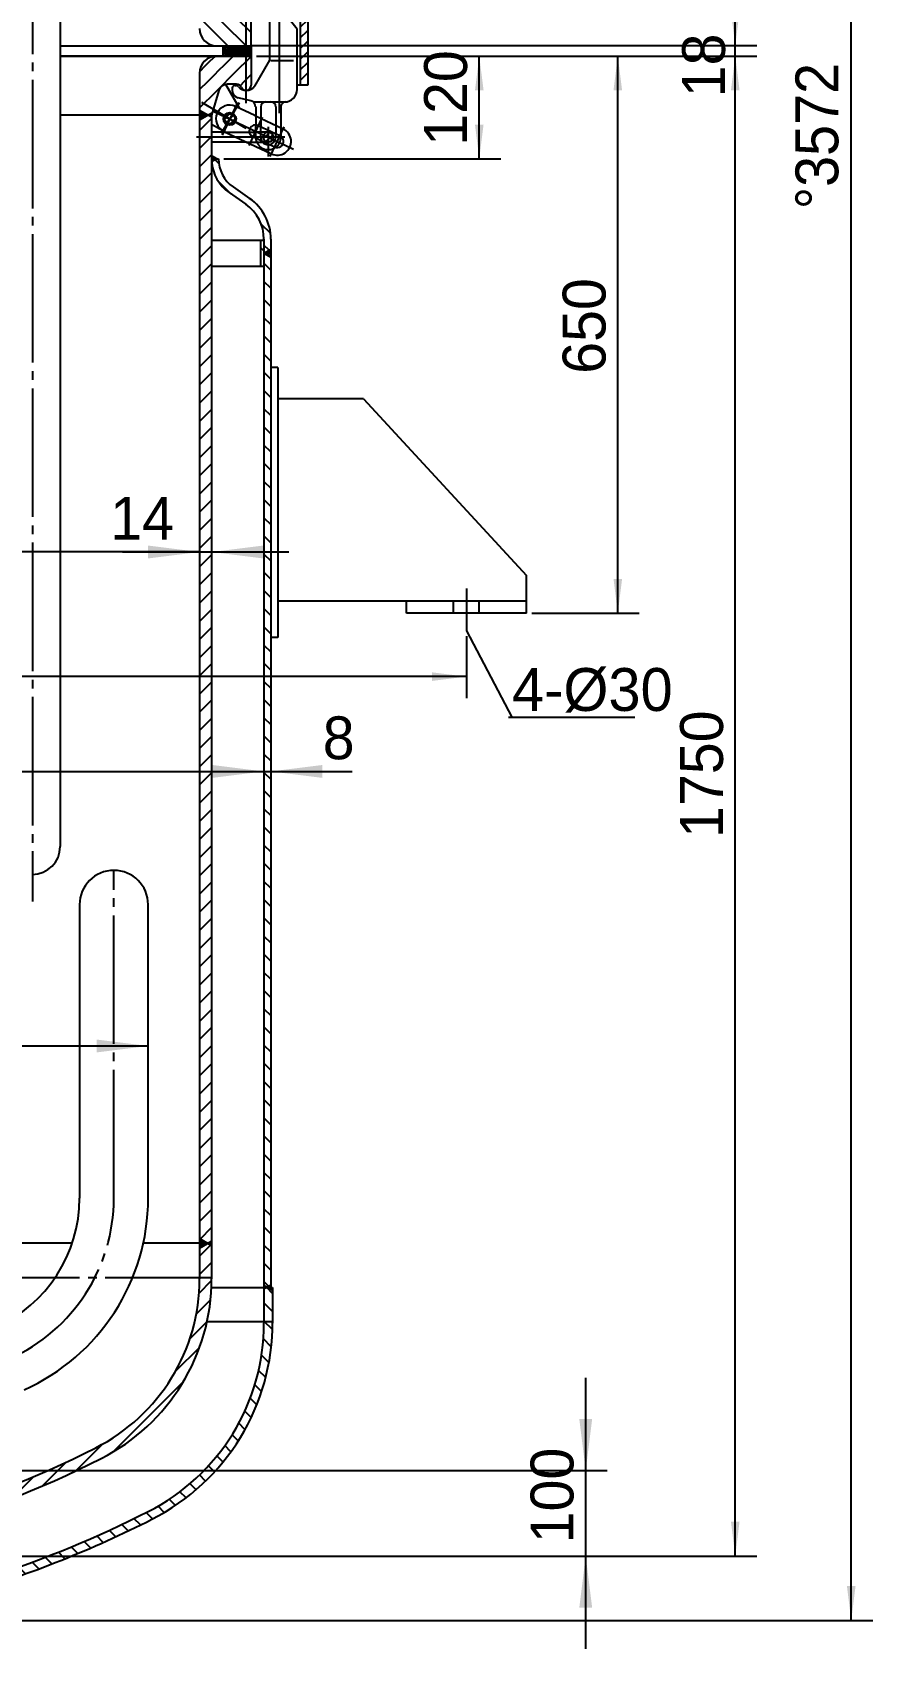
# Model space of a CAD drawing. Extents: x -6659 to 113, y -215 to 683.
# Drawn here: x -586.1 to -488.2, y 208.7 to 397.3 of the extents above; entities that cross this region are included whole.
import ezdxf

# ---------------------------------------------------------------- set-up
doc = ezdxf.new("R2010")
doc.units = 0
doc.linetypes.add('DASHDOT', pattern=[18, 15, -1, 1, -1])
doc.linetypes.add('DASHED', pattern=[4, 3, -1])
doc.layers.get('0').update_dxf_attribs({"color": 8, "linetype": 'CONTINUOUS'})
for name, color, linetype in [('1', 8, 'CONTINUOUS'), ('2', 94, 'DASHDOT'), ('3', 2, 'DASHED'), ('85', 7, 'CONTINUOUS')]:
    doc.layers.add(name, color=color, linetype=linetype)
doc.styles.add('STYLE1', font='cadt_en.shx', dxfattribs={"bigfont": 'cadt_hz.shx'})
doc.styles.add('STYLE16', font='cadt_en.shx', dxfattribs={"width": 1.115263, "bigfont": 'cadt_hz.shx'})
doc.styles.add('STYLE25', font='cadt_en.shx', dxfattribs={"width": 1.007862, "bigfont": 'cadt_hz.shx'})
doc.styles.add('STYLE26', font='cadt_en.shx', dxfattribs={"width": 0.972087, "bigfont": 'cadt_hz.shx'})
doc.styles.add('STYLE29', font='cadt_en.shx', dxfattribs={"width": 1.081351, "bigfont": 'cadt_hz.shx'})

# ---------------------------------------------------------------- blocks, each defined once
blk = doc.blocks.new('*U3')
at = {"layer": '1'}
for p, q in [((-565.24, 382.85), (-565.24, 382.86)), ((-565.24, 382.84), (-564.81, 382.41)), ((-565.24, 382.57), (-565.06, 382.75)), ((-565.24, 382.29), (-564.88, 382.65)), ((-565.24, 382.56), (-564.99, 382.31)), ((-565.24, 382.28), (-565.17, 382.21, 1)), ((-564.86, 382.38), (-564.7, 382.55))]:
    blk.add_line(p, q, dxfattribs=at)
blk = doc.blocks.new('*U5')
at = {"layer": '1'}
for p, q in [((-566.64, 387.96), (-566.5, 388.09)), ((-566.64, 387.68), (-566.33, 387.99)), ((-566.64, 387.92), (-566.09, 387.37)), ((-566.64, 387.39), (-566.15, 387.89)), ((-566.64, 387.11), (-565.97, 387.78)), ((-566.64, 387.64), (-566.27, 387.27)), ((-566.44, 387.16), (-566.64, 387.36)), ((-566.62, 387.06), (-566.64, 387.07, 1)), ((-566.56, 388.13), (-565.91, 387.47)), ((-566.11, 387.35), (-565.79, 387.68)), ((-565.89, 387.74), (-565.73, 387.58)), ((-565.61, 387.58), (-565.44, 387.74)), ((-565.24, 387.37), (-565.55, 387.68)), ((-565.43, 387.47), (-565.22, 387.68)), ((-565.37, 387.78), (-565.23, 387.64)), ((-565.25, 387.37), (-565.24, 387.38)), ((-565.19, 387.89), (-565.17, 387.86))]:
    blk.add_line(p, q, dxfattribs=at)
blk = doc.blocks.new('*U6')
at = {"layer": '1'}
for p, q in [((-563.92, 395.49), (-563.7, 395.71)), ((-563.92, 395.2), (-563.41, 395.71)), ((-563.92, 394.92), (-563.13, 395.71)), ((-563.92, 394.64), (-562.85, 395.71)), ((-563.92, 395.67), (-562.76, 394.51)), ((-563.92, 395.38), (-563.05, 394.51)), ((-563.33, 394.51), (-563.92, 395.1)), ((-563.61, 394.51), (-563.92, 394.82)), ((-563.92, 394.54), (-563.89, 394.51, 1)), ((-563.76, 394.51), (-562.56, 395.71)), ((-563.68, 395.71), (-562.48, 394.51)), ((-563.48, 394.51), (-562.28, 395.71)), ((-562.2, 394.51), (-563.4, 395.71)), ((-563.2, 394.51), (-562, 395.71)), ((-561.91, 394.51), (-563.11, 395.71)), ((-562.92, 394.51), (-561.72, 395.71)), ((-561.63, 394.51), (-562.83, 395.71)), ((-562.63, 394.51), (-561.43, 395.71)), ((-562.55, 395.71), (-561.35, 394.51)), ((-562.35, 394.51), (-561.15, 395.71)), ((-562.27, 395.71), (-561.07, 394.51)), ((-562.07, 394.51), (-560.87, 395.71)), ((-560.78, 394.51), (-561.98, 395.71)), ((-561.78, 394.51), (-560.64, 395.66)), ((-560.64, 394.65), (-561.7, 395.71)), ((-561.5, 394.51), (-560.64, 395.37)), ((-560.64, 394.93), (-561.42, 395.71)), ((-561.22, 394.51), (-560.64, 395.09)), ((-561.13, 395.71), (-560.64, 395.21)), ((-560.94, 394.51), (-560.64, 394.81)), ((-560.85, 395.71), (-560.64, 395.5)), ((-560.65, 394.51), (-560.64, 394.52))]:
    blk.add_line(p, q, dxfattribs=at)
blk = doc.blocks.new('*U7')
at = {"layer": '1'}
for p, q in [((-559.08, 371.48), (-558.92, 371.64)), ((-558.8, 371.32), (-559.05, 371.56, 1)), ((-558.9, 371.37), (-558.34, 371.93)), ((-558.87, 371.67), (-558.34, 371.14)), ((-558.72, 371.27), (-558.34, 371.65)), ((-558.69, 371.77), (-558.34, 371.42)), ((-558.51, 371.87), (-558.34, 371.7)), ((-558.54, 371.17), (-558.34, 371.37)), ((-558.36, 371.06), (-558.34, 371.09))]:
    blk.add_line(p, q, dxfattribs=at)
blk = doc.blocks.new('*U22')
for p, q in [((-565.89, 402.48), (-564.92, 401.52)), ((-566.64, 401.12), (-561.23, 395.71)), ((-566.64, 399), (-563.35, 395.71, 1)), ((-562.41, 399.01), (-560.64, 397.24))]:
    blk.add_line(p, q)
blk = doc.blocks.new('*U23')
for p, q in [((-566.63, 392.72), (-566.59, 392.76)), ((-566.64, 390.59), (-565.63, 391.59)), ((-566.64, 388.46), (-564.68, 390.42, 1))]:
    blk.add_line(p, q)
blk = doc.blocks.new('*U24')
for p, q in [((-564.96, 394.39), (-564.85, 394.5)), ((-563.76, 393.46), (-562.71, 394.51)), ((-562.56, 392.54), (-560.64, 394.46)), ((-561.36, 391.62), (-560.64, 392.34, 1))]:
    blk.add_line(p, q)
blk = doc.blocks.new('*U25')
for p, q in [((-566.59, 392.76), (-565.99, 393.35)), ((-565.63, 391.59), (-564.95, 392.27)), ((-564.68, 390.42), (-563.91, 391.19, 1))]:
    blk.add_line(p, q)
blk = doc.blocks.new('*U26')
for p, q in [((-565.99, 393.35), (-565.55, 393.79)), ((-564.95, 392.27), (-564.35, 392.88)), ((-563.91, 391.19), (-563.14, 391.97, 1))]:
    blk.add_line(p, q)
blk = doc.blocks.new('*U27')
for p, q in [((-565.55, 393.79), (-564.96, 394.39)), ((-564.35, 392.88), (-563.76, 393.46)), ((-563.14, 391.97), (-562.56, 392.54)), ((-561.93, 391.05), (-561.36, 391.62, 1))]:
    blk.add_line(p, q)
blk = doc.blocks.new('*U43')
at = {"layer": '1'}
for p, q in [((-559.14, 371.79), (-559.54, 372.19, 1)), ((-559.48, 370.01), (-559.54, 370.07))]:
    blk.add_line(p, q, dxfattribs=at)
blk = doc.blocks.new('*U55')
for p, q in [((-698.04, 254.61), (-697, 255.66, 1)), ((-566.64, 254.49), (-565.32, 255.81)), ((-698.04, 252.49), (-696.64, 253.89)), ((-566.64, 252.37), (-565.24, 253.77)), ((-697.99, 250.42), (-696.64, 251.77)), ((-566.7, 250.19), (-565.24, 251.65)), ((-697.8, 248.49), (-696.54, 249.75)), ((-567.03, 247.74), (-565.37, 249.4)), ((-697.47, 246.7), (-696.28, 247.89)), ((-697.02, 245.02), (-695.89, 246.16)), ((-567.77, 244.87), (-565.77, 246.87)), ((-696.48, 243.45), (-695.39, 244.54)), ((-569.45, 241.08), (-566.63, 243.89)), ((-695.85, 241.96), (-694.79, 243.01)), ((-695.14, 240.55), (-694.1, 241.58)), ((-694.35, 239.22), (-693.33, 240.23)), ((-576.76, 231.64), (-568.52, 239.88)), ((-693.48, 237.96), (-692.48, 238.96)), ((-692.55, 236.77), (-691.56, 237.76)), ((-691.55, 235.65), (-690.56, 236.64)), ((-690.48, 234.6), (-689.49, 235.59)), ((-689.34, 233.61), (-688.35, 234.61)), ((-688.14, 232.7), (-687.13, 233.7)), ((-686.86, 231.85), (-685.84, 232.87)), ((-685.51, 231.08), (-684.47, 232.12)), ((-581.07, 229.45), (-577.95, 232.57)), ((-684.1, 230.37), (-683.06, 231.41)), ((-682.67, 229.67), (-681.62, 230.72)), ((-681.23, 229), (-680.17, 230.05)), ((-584.94, 227.71), (-582.16, 230.49)), ((-679.77, 228.34), (-678.71, 229.4)), ((-678.29, 227.69), (-677.23, 228.76)), ((-588.53, 226.24), (-585.98, 228.79)), ((-676.8, 227.06), (-675.73, 228.14)), ((-675.29, 226.45), (-674.21, 227.53)), ((-673.76, 225.86), (-672.68, 226.94)), ((-672.22, 225.28), (-671.12, 226.37)), ((-591.92, 224.97), (-589.54, 227.35)), ((-670.65, 224.72), (-669.55, 225.82)), ((-669.07, 224.18), (-667.96, 225.29)), ((-667.47, 223.66), (-666.36, 224.78)), ((-598.2, 222.93), (-596.09, 225.04)), ((-595.13, 223.88), (-592.9, 226.11)), ((-665.85, 223.16), (-664.73, 224.29)), ((-664.21, 222.68), (-663.08, 223.81)), ((-662.55, 222.22), (-661.41, 223.36)), ((-660.87, 221.78), (-659.72, 222.93)), ((-659.17, 221.36), (-658.01, 222.52)), ((-606.74, 220.76), (-604.89, 222.61)), ((-603.99, 221.38), (-602.06, 223.31)), ((-601.15, 222.1), (-599.14, 224.12)), ((-657.45, 220.96), (-656.27, 222.13)), ((-655.7, 220.58), (-654.52, 221.77)), ((-653.94, 220.23), (-652.74, 221.43)), ((-652.14, 219.9), (-650.93, 221.11)), ((-650.33, 219.59), (-649.1, 220.82)), ((-616.96, 219.02), (-615.33, 220.65)), ((-614.5, 219.36), (-612.83, 221.03)), ((-611.99, 219.75), (-610.26, 221.48)), ((-609.4, 220.22), (-607.61, 222)), ((-648.49, 219.32), (-647.24, 220.56)), ((-646.62, 219.06), (-645.36, 220.32)), ((-644.72, 218.84), (-643.45, 220.11)), ((-642.8, 218.64), (-641.51, 219.93)), ((-640.85, 218.47), (-639.54, 219.78)), ((-638.87, 218.33), (-637.74, 219.45)), ((-627.58, 216.89), (-624.78, 219.68)), ((-623.99, 218.36), (-622.48, 219.87)), ((-621.69, 218.53), (-620.15, 220.08)), ((-619.35, 218.75), (-617.77, 220.34)), ((-637.46, 217.61), (-636.51, 218.56)), ((-636.76, 216.2), (-635.77, 217.18))]:
    blk.add_line(p, q)
blk = doc.blocks.new('*U57')
for p, q in [((-558.14, 250.16), (-558.82, 250.84, 1)), ((-558.14, 248.04), (-559.14, 249.04)), ((-558.15, 245.93), (-559.14, 246.92)), ((-558.29, 243.94), (-559.21, 244.86)), ((-558.56, 242.09), (-559.42, 242.96)), ((-559.41, 238.71), (-560.21, 239.5)), ((-558.94, 240.35), (-559.76, 241.18)), ((-559.98, 237.15), (-560.75, 237.92)), ((-560.63, 235.68), (-561.38, 236.43)), ((-561.35, 234.28), (-562.08, 235.01)), ((-562.99, 231.68), (-563.71, 232.4)), ((-562.14, 232.94), (-562.86, 233.67)), ((-564.9, 229.34), (-565.61, 230.05)), ((-563.91, 230.48), (-564.62, 231.19)), ((-565.94, 228.27), (-566.65, 228.98)), ((-568.22, 226.31), (-568.94, 227.02)), ((-567.05, 227.26), (-567.76, 227.96)), ((-572.13, 223.85), (-572.87, 224.59)), ((-570.76, 224.6), (-571.49, 225.33)), ((-569.46, 225.42), (-570.18, 226.14)), ((-576.42, 221.77), (-577.17, 222.52)), ((-574.97, 222.45), (-575.72, 223.2)), ((-573.54, 223.14), (-574.29, 223.89)), ((-579.35, 220.46), (-580.11, 221.22)), ((-577.87, 221.1), (-578.63, 221.86)), ((-585.39, 218.01), (-586.16, 218.79)), ((-583.85, 218.6), (-584.63, 219.37)), ((-582.34, 219.2), (-583.1, 219.97)), ((-580.83, 219.82), (-581.6, 220.59)), ((-590.09, 216.35), (-590.88, 217.14)), ((-588.5, 216.89), (-589.29, 217.67)), ((-586.94, 217.44), (-587.72, 218.22)), ((-593.3, 215.32), (-594.11, 216.12)), ((-591.69, 215.83), (-592.48, 216.62))]:
    blk.add_line(p, q)
blk = doc.blocks.new('*U66')
at = {"layer": '1'}
for p, q in [((-566.64, 254.49), (-565.32, 255.81)), ((-566.64, 252.37), (-565.24, 253.77)), ((-566.7, 250.19), (-565.24, 251.65)), ((-567.03, 247.74), (-565.37, 249.4)), ((-567.77, 244.87), (-565.77, 246.87)), ((-569.45, 241.08), (-566.63, 243.89)), ((-576.76, 231.64), (-568.52, 239.88)), ((-692.55, 236.77), (-691.56, 237.76, 1)), ((-691.55, 235.65), (-690.56, 236.64)), ((-690.48, 234.6), (-689.49, 235.59)), ((-689.34, 233.61), (-688.35, 234.61)), ((-688.14, 232.7), (-687.13, 233.7)), ((-686.86, 231.85), (-685.84, 232.87)), ((-685.51, 231.08), (-684.47, 232.12)), ((-581.07, 229.45), (-577.95, 232.57)), ((-684.1, 230.37), (-683.06, 231.41)), ((-682.67, 229.67), (-681.62, 230.72)), ((-681.23, 229), (-680.17, 230.05)), ((-584.94, 227.71), (-582.16, 230.49)), ((-679.77, 228.34), (-678.71, 229.4)), ((-678.29, 227.69), (-677.23, 228.76)), ((-588.53, 226.24), (-585.98, 228.79)), ((-676.8, 227.06), (-675.73, 228.14)), ((-675.29, 226.45), (-674.21, 227.53)), ((-673.76, 225.86), (-672.68, 226.94)), ((-672.22, 225.28), (-671.12, 226.37)), ((-591.92, 224.97), (-589.54, 227.35)), ((-670.65, 224.72), (-669.55, 225.82)), ((-669.07, 224.18), (-667.96, 225.29)), ((-667.47, 223.66), (-666.36, 224.78)), ((-598.2, 222.93), (-596.09, 225.04)), ((-595.13, 223.88), (-592.9, 226.11)), ((-665.85, 223.16), (-664.73, 224.29)), ((-664.21, 222.68), (-663.08, 223.81)), ((-662.55, 222.22), (-661.41, 223.36)), ((-660.87, 221.78), (-659.72, 222.93)), ((-659.17, 221.36), (-658.01, 222.52)), ((-606.74, 220.76), (-604.89, 222.61)), ((-603.99, 221.38), (-602.06, 223.31)), ((-601.15, 222.1), (-599.14, 224.12)), ((-657.45, 220.96), (-656.27, 222.13)), ((-655.7, 220.58), (-654.52, 221.77)), ((-653.94, 220.23), (-652.74, 221.43)), ((-652.14, 219.9), (-650.93, 221.11)), ((-650.33, 219.59), (-649.1, 220.82)), ((-616.96, 219.02), (-615.33, 220.65)), ((-614.5, 219.36), (-612.83, 221.03)), ((-611.99, 219.75), (-610.26, 221.48)), ((-609.4, 220.22), (-607.61, 222)), ((-648.49, 219.32), (-647.24, 220.56)), ((-646.62, 219.06), (-645.36, 220.32)), ((-644.72, 218.84), (-643.45, 220.11)), ((-642.8, 218.64), (-641.51, 219.93)), ((-640.85, 218.47), (-639.54, 219.78)), ((-638.87, 218.33), (-637.74, 219.45)), ((-627.58, 216.89), (-624.78, 219.68)), ((-623.99, 218.36), (-622.48, 219.87)), ((-621.69, 218.53), (-620.15, 220.08)), ((-619.35, 218.75), (-617.77, 220.34)), ((-637.46, 217.61), (-636.51, 218.56)), ((-636.84, 216.11), (-635.77, 217.18)), ((-636.84, 213.99), (-635.64, 215.19)), ((-627.64, 214.71), (-626.44, 215.91)), ((-638.82, 212.01), (-637.42, 213.41)), ((-627.37, 212.86), (-626.44, 213.79)), ((-626.08, 212.03), (-624.69, 213.41)), ((-636.25, 212.46), (-636.09, 212.62))]:
    blk.add_line(p, q, dxfattribs=at)
blk = doc.blocks.new('*U75')
at = {"layer": '1'}
for p, q in [((-566.64, 256.43), (-566.55, 256.52)), ((-566.64, 256.49), (-565.98, 255.83)), ((-566.64, 256.22), (-566.42, 256.44)), ((-566.64, 256.01), (-566.28, 256.36)), ((-566.64, 255.79), (-566.15, 256.29)), ((-566.64, 256.28), (-566.12, 255.75)), ((-566.64, 255.58), (-566.01, 256.21)), ((-566.64, 256.06), (-566.25, 255.68)), ((-566.64, 255.85), (-566.38, 255.6)), ((-566.64, 255.64), (-566.52, 255.52, 1)), ((-566.45, 255.56), (-565.88, 256.13)), ((-566.33, 256.39), (-565.85, 255.91)), ((-565.94, 255.85), (-565.74, 256.05)), ((-565.83, 256.1), (-565.71, 255.99)), ((-565.61, 255.98), (-565.44, 256.14)), ((-565.58, 256.06), (-565.33, 255.81)), ((-565.47, 255.9), (-565.24, 256.13)), ((-565.44, 256.14), (-565.24, 255.94)), ((-565.34, 255.82), (-565.24, 255.92)), ((-565.31, 256.22), (-565.24, 256.15))]:
    blk.add_line(p, q, dxfattribs=at)
blk = doc.blocks.new('*U76')
at = {"layer": '1'}
for p, q in [((-559.14, 250.99), (-559.09, 251.04)), ((-559.14, 250.78), (-558.95, 250.96)), ((-559.14, 250.9), (-558.98, 250.74)), ((-559.04, 251.01), (-558.85, 250.82)), ((-558.94, 250.77), (-558.82, 250.89)), ((-558.71, 250.9), (-558.54, 250.73)), ((-558.68, 250.81), (-558.43, 251.06)), ((-558.14, 250.53), (-558.58, 250.97)), ((-558.55, 250.73), (-558.34, 250.94)), ((-558.44, 251.05), (-558.34, 250.95)), ((-558.42, 250.65), (-558.21, 250.86)), ((-558.25, 250.86), (-558.14, 250.75)), ((-559.14, 250.69), (-559.12, 250.66, 1)), ((-558.28, 250.57), (-558.14, 250.72)), ((-558.15, 250.5), (-558.14, 250.5))]:
    blk.add_line(p, q, dxfattribs=at)
blk = doc.blocks.new('*U86')
at = {"layer": '1'}
blk.add_line((-582.89, 310.74), (-582.89, 309.29, 1), dxfattribs=at)
blk = doc.blocks.new('*D90')
blk.add_line((-566.64, 336.65), (-691.11, 336.65))
for points in [[(-696.64, 336.65), (-690.64, 337.4), (-690.64, 335.9)], [(-566.64, 336.65), (-572.64, 335.9), (-572.64, 337.4)]]:
    blk.add_solid(points)
at = {"insert": (-624.23, 338.08), "char_height": 5, "attachment_point": 7, "style": 'STYLE16'}
blk.add_mtext('%%c1300', dxfattribs=at)
blk = doc.blocks.new('*U129')
for p, q in [((-558.27, 403.72), (-558.27, 405.38)), ((-556.36, 403.72), (-556.36, 405.38)), ((-558.27, 401.68), (-558.27, 399.46)), ((-556.36, 401.68), (-556.36, 399.46)), ((-559.89, 400.35), (-558.74, 401.5)), ((-555.89, 400.62), (-555.02, 401.49, 6.28)), ((-555.12, 400.14), (-554.33, 400.93, 1)), ((-554.91, 399.11), (-554.03, 399.99)), ((-554.91, 397.87), (-554.03, 398.75)), ((-554.91, 396.62), (-554.03, 397.5)), ((-554.91, 395.38), (-554.03, 396.26)), ((-554.91, 394.14), (-554.03, 395.01)), ((-554.91, 392.89), (-554.03, 393.77)), ((-554.91, 391.65), (-554.03, 392.53)), ((-554.2, 391.11), (-554.03, 391.28)), ((-563.72, 387.19), (-563.54, 387.37, 6.28)), ((-563.54, 387.37), (-563.51, 387.4)), ((-563.54, 386.75), (-563.16, 387.12)), ((-563.51, 387.4), (-563.15, 387.76)), ((-563.15, 387.13), (-563.12, 387.17)), ((-563.12, 387.17), (-562.71, 387.58)), ((-563.12, 387.17), (-563.12, 387.17)), ((-563.07, 386.59), (-562.73, 386.94)), ((-562.73, 386.94), (-562.7, 386.97)), ((-562.7, 386.97), (-562.55, 387.11)), ((-559.19, 384.87), (-559.02, 385.05)), ((-559.02, 385.05), (-558.89, 385.17)), ((-558.91, 384.53), (-558.64, 384.81)), ((-558.89, 385.17), (-558.64, 385.43)), ((-558.64, 385.43), (-558.46, 385.61)), ((-558.64, 384.81), (-558.47, 384.97)), ((-558.47, 384.97), (-558.39, 385.05)), ((-558.39, 385.05), (-558.12, 385.32))]:
    blk.add_line(p, q)
at = {"layer": '2'}
for p, q in [((-557.32, 387.84), (-557.32, 406.29)), ((-562.52, 400.21), (-561.5, 401.23)), ((-566.44, 389.11), (-561.26, 386.08)), ((-562.04, 389.03), (-564.14, 385.46)), ((-562.23, 389.09), (-564.03, 385.29)), ((-565.05, 388.08), (-555.68, 383.65)), ((-559.34, 387.39), (-560.9, 384.09)), ((-556.71, 385.05), (-567.02, 385.05)), ((-558.64, 386.26), (-558.64, 382.78)), ((-558.42, 382.8), (-556.78, 386.26))]:
    blk.add_line(p, q, dxfattribs=at)
at = {"layer": '3'}
for p, q in [((-560.1, 387.53), (-560.1, 386.48, 6.28)), ((-559.52, 387.25), (-559.52, 386.28)), ((-563.63, 385.63), (-560.84, 385.63)), ((-559.52, 385.63), (-560.1, 385.63)), ((-557.76, 386.42), (-557.76, 385.45)), ((-557.17, 386.14), (-557.17, 385.16)), ((-561.16, 384.46), (-559.1, 384.46))]:
    blk.add_line(p, q, dxfattribs=at)
for radius, start, end in [(1.47, 184.6006, 305.2449), (0.88, 210.8689, 278.5498)]:
    blk.add_arc((-558.64, 385.05), radius, start, end, dxfattribs=at)
at = {"layer": '85'}
for p, q in [((-559.45, 403.72), (-559.55, 403.5, 6.28)), ((-559.45, 403.72), (-555.18, 403.72)), ((-558.27, 405.38), (-558.49, 405.16)), ((-558.49, 403.72), (-558.49, 405.16)), ((-558.49, 405.16), (-556.14, 405.16)), ((-558.27, 405.38), (-556.36, 405.38, 6.28)), ((-556.36, 405.38), (-556.14, 405.16)), ((-556.14, 403.72), (-556.14, 405.16)), ((-555.18, 403.72), (-555.08, 403.5)), ((-555.26, 401.68), (-560.66, 401.68, 6.28)), ((-559.55, 402.16), (-559.55, 403.5)), ((-559.55, 402.16), (-555.08, 402.16)), ((-559.34, 402.16), (-559.34, 401.68)), ((-558.74, 401.68), (-558.74, 400.36)), ((-558.49, 401.68), (-558.49, 394.01)), ((-558.43, 402.16), (-558.43, 403.43)), ((-556.2, 402.16), (-556.2, 403.43)), ((-556.14, 401.68), (-556.14, 398.98, 6.28)), ((-555.89, 401.68), (-555.89, 400.36)), ((-555.3, 401.68), (-555.3, 402.16)), ((-555.26, 401.68), (-554.03, 400.68)), ((-555.08, 402.16), (-555.08, 403.5)), ((-558.49, 400.36), (-559.76, 400.36)), ((-555.64, 400.36), (-556.14, 400.36)), ((-554.03, 400.68), (-554.03, 391.11)), ((-562.84, 399.22), (-562.84, 399.58, 6.28)), ((-556.14, 399.46), (-558.49, 399.46)), ((-556.35, 398.78), (-558.17, 398.78)), ((-555.28, 397.64), (-556.03, 398.63)), ((-554.91, 399.63), (-554.91, 391.11)), ((-555.28, 390.62), (-555.28, 397.64)), ((-558.49, 394.01), (-560.25, 390.98)), ((-558.34, 394), (-555.69, 394)), ((-561.98, 388.42), (-563.57, 391.2, 6.28)), ((-562.83, 390.79), (-562.83, 390.48)), ((-562.54, 391.08), (-562.39, 391.08)), ((-560.25, 390.98), (-560.25, 390.98)), ((-554.03, 391.11), (-555.28, 391.11, 6.28)), ((-560.19, 387.57), (-562.44, 388.63)), ((-560.68, 389.3), (-562.14, 389.62, 6.28)), ((-560.38, 389.15), (-556.75, 389.15)), ((-560.1, 388.58), (-560.1, 387.53, 6.28)), ((-559.52, 388.57), (-559.52, 387.25)), ((-557.76, 388.57), (-557.76, 386.42)), ((-557.17, 388.57), (-557.17, 386.14)), ((-560.19, 387.57), (-556.9, 386.01, 6.28)), ((-563.95, 385.78), (-565.24, 386.54)), ((-563.63, 385.63), (-565.24, 385.63)), ((-563.82, 385.72), (-558.28, 383.1, 6.28)), ((-560.84, 385.63), (-560.1, 385.63)), ((-557.9, 383.89), (-560.43, 385.09, 6.28)), ((-560.1, 385.05), (-560.1, 386.48, 6.28)), ((-559.8, 386.41), (-557.27, 385.22)), ((-559.52, 385.05), (-559.52, 386.28)), ((-558.64, 385.63), (-559.52, 385.63)), ((-557.76, 385.05), (-557.76, 385.42, 6.28)), ((-557.17, 385.05), (-557.17, 385.16)), ((-561.16, 384.46), (-565.24, 384.46)), ((-558.64, 384.46), (-559.1, 384.46))]:
    blk.add_line(p, q, dxfattribs=at)
for centre, radius in [((-563.13, 387.17), 0.733), ((-563.13, 387.17), 0.733), ((-563.13, 387.17), 0.587), ((-558.64, 385.05), 0.587)]:
    blk.add_circle(centre, radius, dxfattribs=at)
for centre, radius, start, end in [((-558.99, 403.04), 0.679, 34.6147, 145.3853), ((-557.32, 401.45), 2.28, 60.5915, 119.4085), ((-555.64, 403.04), 0.679, 34.6147, 145.3853), ((-559.12, 397.83), 4.15, 111.8472, 152.5271), ((-559.41, 397.1), 3.28, 96.1907, 128.3361), ((-555.64, 399.63), 0.733, 0, 90), ((-562.55, 399.59), 0.293, 149.0834, 182.4091), ((-562.55, 399.22), 0.293, 180, 225.0937), ((-555.56, 398.98), 0.587, 180, 216.7373), ((-562.54, 390.79), 0.293, 90, 180), ((-561.95, 390.48), 0.88, 180, 257.5323), ((-562.45, 390.64), 0.44, 39.2375, 90), ((-561.2, 391.66), 1.17, 219.3396, 324.3715), ((-556.75, 390.62), 1.47, 270, 360), ((-563.13, 387.17), 1.61, 64.7094, 244.7094), ((-560.84, 388.58), 0.733, 0, 77.5323), ((-558.93, 388.57), 0.587, 90, 180), ((-558.34, 388.57), 0.587, 0, 90), ((-556.58, 388.57), 0.587, 90, 180), ((-560.12, 385.75), 0.733, 64.7094, 244.7094), ((-558.64, 385.05), 1.47, 180, 184.6006), ((-558.64, 385.05), 0.88, 180, 210.8689), ((-558.64, 385.05), 0.88, 278.5498, 360), ((-557.59, 384.55), 1.61, 244.7094, 424.7094), ((-557.59, 384.55), 0.733, 244.7094, 424.7094), ((-558.64, 385.05), 1.47, 305.2449, 360)]:
    blk.add_arc(centre, radius, start, end, dxfattribs=at)
blk = doc.blocks.new('*U132')
for p, q in [((-566.64, 385.83), (-565.24, 387.23, 1)), ((-566.64, 383.71), (-565.24, 385.11)), ((-566.64, 381.59), (-565.24, 382.99)), ((-566.64, 379.47), (-565.24, 380.87)), ((-566.64, 377.35), (-565.24, 378.75)), ((-566.64, 375.23), (-565.24, 376.63)), ((-566.64, 373.11), (-565.24, 374.51)), ((-566.64, 370.98), (-565.24, 372.38)), ((-566.64, 368.86), (-565.24, 370.26)), ((-566.64, 366.74), (-565.24, 368.14)), ((-566.64, 364.62), (-565.24, 366.02)), ((-566.64, 362.5), (-565.24, 363.9)), ((-566.64, 360.38), (-565.24, 361.78)), ((-566.64, 358.26), (-565.24, 359.66)), ((-566.64, 356.14), (-565.24, 357.54)), ((-566.64, 354.01), (-565.24, 355.41)), ((-566.64, 351.89), (-565.24, 353.29)), ((-566.64, 349.77), (-565.24, 351.17)), ((-566.64, 347.65), (-565.24, 349.05)), ((-566.64, 345.53), (-565.24, 346.93)), ((-566.64, 343.41), (-565.24, 344.81)), ((-566.64, 341.29), (-565.24, 342.69)), ((-566.64, 339.16), (-565.24, 340.56)), ((-566.64, 337.04), (-565.24, 338.44)), ((-566.64, 334.92), (-565.24, 336.32)), ((-566.64, 332.8), (-565.24, 334.2)), ((-566.64, 330.68), (-565.24, 332.08)), ((-566.64, 328.56), (-565.24, 329.96)), ((-566.64, 326.44), (-565.24, 327.84)), ((-566.64, 324.32), (-565.24, 325.72)), ((-566.64, 322.19), (-565.24, 323.59)), ((-566.64, 320.07), (-565.24, 321.47)), ((-566.64, 317.95), (-565.24, 319.35)), ((-566.64, 315.83), (-565.24, 317.23)), ((-566.64, 313.71), (-565.24, 315.11)), ((-566.64, 311.59), (-565.24, 312.99)), ((-566.64, 309.47), (-565.24, 310.87)), ((-566.64, 307.34), (-565.24, 308.74)), ((-566.64, 305.22), (-565.24, 306.62)), ((-566.64, 303.1), (-565.24, 304.5)), ((-566.64, 300.98), (-565.24, 302.38)), ((-566.64, 298.86), (-565.24, 300.26)), ((-566.64, 296.74), (-565.24, 298.14)), ((-566.64, 294.62), (-565.24, 296.02)), ((-566.64, 292.5), (-565.24, 293.9)), ((-566.64, 290.37), (-565.24, 291.77)), ((-566.64, 288.25), (-565.24, 289.65)), ((-566.64, 286.13), (-565.24, 287.53)), ((-566.64, 284.01), (-565.24, 285.41)), ((-566.64, 281.89), (-565.24, 283.29)), ((-566.64, 279.77), (-565.24, 281.17)), ((-566.64, 277.65), (-565.24, 279.05)), ((-566.64, 275.53), (-565.24, 276.93)), ((-566.64, 273.4), (-565.24, 274.8)), ((-566.64, 271.28), (-565.24, 272.68)), ((-566.64, 269.16), (-565.24, 270.56)), ((-566.64, 267.04), (-565.24, 268.44)), ((-566.64, 264.92), (-565.24, 266.32)), ((-566.64, 262.8), (-565.24, 264.2)), ((-566.64, 260.68), (-565.24, 262.08)), ((-566.64, 258.55), (-565.24, 259.95)), ((-566.55, 256.52), (-565.24, 257.83))]:
    blk.add_line(p, q)
blk = doc.blocks.new('*U133')
for p, q in [((-564.4, 381.97), (-564.83, 382.4, 1)), ((-564.49, 379.93), (-563, 378.44)), ((-559.46, 374.91), (-558.38, 373.83)), ((-558.54, 371.86), (-559.14, 372.46))]:
    blk.add_line(p, q)
blk = doc.blocks.new('*U134')
for p, q in [((-559.14, 370.34), (-558.34, 369.54, 1)), ((-558.34, 367.42), (-559.14, 368.22)), ((-559.14, 366.1), (-558.34, 365.3)), ((-558.34, 363.18), (-559.14, 363.98)), ((-559.14, 361.86), (-558.34, 361.06)), ((-559.14, 359.73), (-558.34, 358.93)), ((-558.34, 356.81), (-559.14, 357.61)), ((-559.14, 355.49), (-558.34, 354.69)), ((-558.34, 352.57), (-559.14, 353.37)), ((-559.14, 351.25), (-558.34, 350.45)), ((-558.34, 348.33), (-559.14, 349.13)), ((-559.14, 347.01), (-558.34, 346.21)), ((-559.14, 344.89), (-558.34, 344.09)), ((-559.14, 342.76), (-558.34, 341.96)), ((-559.14, 340.64), (-558.34, 339.84)), ((-558.34, 337.72), (-559.14, 338.52)), ((-559.14, 336.4), (-558.34, 335.6)), ((-559.14, 334.28), (-558.34, 333.48)), ((-559.14, 332.16), (-558.34, 331.36)), ((-558.34, 329.24), (-559.14, 330.04)), ((-558.34, 327.12), (-559.14, 327.92)), ((-559.14, 325.79), (-558.34, 324.99)), ((-558.34, 322.87), (-559.14, 323.67)), ((-559.14, 321.55), (-558.34, 320.75)), ((-559.14, 319.43), (-558.34, 318.63)), ((-559.14, 317.31), (-558.34, 316.51)), ((-558.34, 314.39), (-559.14, 315.19)), ((-559.14, 313.07), (-558.34, 312.27)), ((-559.14, 310.94), (-558.34, 310.14)), ((-558.34, 308.02), (-559.14, 308.82)), ((-559.14, 306.7), (-558.34, 305.9)), ((-558.34, 303.78), (-559.14, 304.58)), ((-559.14, 302.46), (-558.34, 301.66)), ((-559.14, 300.34), (-558.34, 299.54)), ((-558.34, 297.42), (-559.14, 298.22)), ((-558.34, 295.3), (-559.14, 296.1)), ((-559.14, 293.97), (-558.34, 293.17)), ((-559.14, 291.85), (-558.34, 291.05)), ((-559.14, 289.73), (-558.34, 288.93)), ((-558.34, 286.81), (-559.14, 287.61)), ((-558.34, 284.69), (-559.14, 285.49)), ((-559.14, 283.37), (-558.34, 282.57)), ((-559.14, 281.25), (-558.34, 280.45)), ((-559.14, 279.12), (-558.34, 278.32)), ((-559.14, 277), (-558.34, 276.2)), ((-558.34, 274.08), (-559.14, 274.88)), ((-559.14, 272.76), (-558.34, 271.96)), ((-559.14, 270.64), (-558.34, 269.84)), ((-559.14, 268.52), (-558.34, 267.72)), ((-558.34, 265.6), (-559.14, 266.4)), ((-559.14, 264.28), (-558.34, 263.48)), ((-559.14, 262.15), (-558.34, 261.35)), ((-558.34, 259.23), (-559.14, 260.03)), ((-558.34, 257.11), (-559.14, 257.91)), ((-558.34, 254.99), (-559.14, 255.79)), ((-559.14, 253.67), (-558.34, 252.87)), ((-559.14, 251.55), (-558.57, 250.98))]:
    blk.add_line(p, q)
blk = doc.blocks.new('*U152')
for p, q in [((-535.54, 327.46), (-530.24, 317.39)), ((-530.64, 317.39), (-515.91, 317.39, 1))]:
    blk.add_line(p, q)
at = {"layer": '1'}
for p, q in [((-547.54, 354.51), (-557.54, 354.51)), ((-547.54, 354.51), (-528.54, 333.91)), ((-528.54, 329.51), (-528.54, 333.91)), ((-528.54, 330.91), (-557.54, 330.91)), ((-542.54, 329.51), (-542.54, 330.91)), ((-537.04, 329.51), (-537.04, 330.91)), ((-534.04, 329.51), (-534.04, 330.91)), ((-528.54, 329.51), (-542.54, 329.51))]:
    blk.add_line(p, q, dxfattribs=at)
at = {"layer": '2'}
blk.add_line((-535.54, 332.39), (-535.54, 327.46), dxfattribs=at)
at = {"insert": (-530.22, 317.92), "char_height": 5, "attachment_point": 7, "style": 'STYLE25'}
blk.add_mtext('4-%%c30', dxfattribs=at)
blk = doc.blocks.new('*D153')
for p, q in [((-490.68, 212.01), (-490.68, 569.21)), ((-610.94, 212.01), (-488.18, 212.01))]:
    blk.add_line(p, q)
blk.add_solid([(-490.68, 212.01), (-491.18, 216.01), (-490.18, 216.01)])
at = {"insert": (-492.11, 376.64), "char_height": 5, "attachment_point": 7, "rotation": 90, "style": 'STYLE26'}
blk.add_mtext('%%d3572', dxfattribs=at)
blk = doc.blocks.new('*D154')
for p, q in [((-509.84, 394.51), (-501.7, 394.51)), ((-504.2, 219.51), (-504.2, 394.51)), ((-610.94, 219.51), (-501.7, 219.51))]:
    blk.add_line(p, q)
for points in [[(-504.2, 394.51), (-503.7, 390.51), (-504.7, 390.51)], [(-504.2, 219.51), (-504.7, 223.51), (-503.7, 223.51)]]:
    blk.add_solid(points)
at = {"style": 'STYLE1'}
blk.add_text('1750', height=5, rotation=90, dxfattribs=at).set_placement((-505.63, 303.29))
blk = doc.blocks.new('*D155')
for p, q in [((-604.24, 447.61), (-501.7, 447.61)), ((-504.2, 387.31), (-504.2, 447.61)), ((-501.7, 395.71), (-560.64, 395.71, 1)), ((-556.04, 394.51), (-501.7, 394.51))]:
    blk.add_line(p, q)
for points in [[(-504.2, 447.61), (-503.7, 443.61), (-504.7, 443.61)], [(-504.2, 395.71), (-504.7, 399.71), (-503.7, 399.71)], [(-504.2, 394.51), (-503.7, 390.51), (-504.7, 390.51)]]:
    blk.add_solid(points)
at = {"style": 'STYLE1'}
blk.add_text('505', height=5, rotation=90, dxfattribs=at).set_placement((-505.63, 414.54))
blk = doc.blocks.new('*D157')
for p, q in [((-560.01, 394.51), (-515.39, 394.51)), ((-517.89, 329.51), (-517.89, 394.51)), ((-527.91, 329.51), (-515.39, 329.51))]:
    blk.add_line(p, q)
for points in [[(-517.89, 394.51), (-517.39, 390.51), (-518.39, 390.51)], [(-517.89, 329.51), (-518.39, 333.51), (-517.39, 333.51)]]:
    blk.add_solid(points)
at = {"style": 'STYLE1'}
blk.add_text('650', height=5, rotation=90, dxfattribs=at).set_placement((-519.32, 357.44))
blk = doc.blocks.new('*D158')
for p, q in [((-560.01, 394.51), (-531.54, 394.51)), ((-534.04, 382.51), (-534.04, 394.51)), ((-563.81, 382.51), (-531.54, 382.51))]:
    blk.add_line(p, q)
for points in [[(-534.04, 394.51), (-533.54, 390.51), (-534.54, 390.51)], [(-534.04, 382.51), (-534.54, 386.51), (-533.54, 386.51)]]:
    blk.add_solid(points)
at = {"style": 'STYLE1'}
blk.add_text('120', height=5, rotation=90, dxfattribs=at).set_placement((-535.47, 384.03))
blk = doc.blocks.new('*D160')
blk.add_line((-704.14, 311.05), (-559.14, 311.05))
for points in [[(-704.14, 311.05), (-698.14, 311.8), (-698.14, 310.3)], [(-559.14, 311.05), (-565.14, 310.3), (-565.14, 311.8)]]:
    blk.add_solid(points)
at = {"insert": (-623.22, 312.47), "char_height": 5, "attachment_point": 7, "style": 'STYLE29'}
blk.add_mtext('%%c1450', dxfattribs=at)
blk = doc.blocks.new('*D161')
blk.add_line((-575.64, 336.65), (-556.24, 336.65))
for points in [[(-566.64, 336.65), (-572.64, 335.9), (-572.64, 337.4)], [(-565.24, 336.65), (-559.24, 337.4), (-559.24, 335.9)]]:
    blk.add_solid(points)
at = {"style": 'STYLE1'}
blk.add_text('14', height=5, dxfattribs=at).set_placement((-577.07, 338.08))
blk = doc.blocks.new('*D162')
blk.add_line((-568.14, 311.05), (-548.87, 311.05))
for points in [[(-559.14, 311.05), (-565.14, 310.3), (-565.14, 311.8)], [(-558.34, 311.05), (-552.34, 311.8), (-552.34, 310.3)]]:
    blk.add_solid(points)
at = {"style": 'STYLE1'}
blk.add_text('8', height=5, dxfattribs=at).set_placement((-552.29, 312.47))
blk = doc.blocks.new('*D167')
for p, q in [((-535.54, 326.84), (-535.54, 319.61)), ((-535.54, 322.11), (-643.88, 322.11, 1))]:
    blk.add_line(p, q)
blk.add_solid([(-535.54, 322.11), (-539.54, 321.61), (-539.54, 322.61)])
at = {"style": 'STYLE1'}
blk.add_text('1915', height=5, dxfattribs=at).set_placement((-623.56, 323.54))
blk = doc.blocks.new('*D168')
blk.add_line((-690.64, 279.02), (-572.64, 279.02))
for points in [[(-690.64, 279.02), (-684.64, 279.77), (-684.64, 278.27)], [(-572.64, 279.02), (-578.64, 278.27), (-578.64, 279.77)]]:
    blk.add_solid(points)
at = {"style": 'STYLE1'}
blk.add_text('1180', height=5, dxfattribs=at).set_placement((-626.32, 280.45))
blk = doc.blocks.new('*D169')
for p, q in [((-521.63, 208.71), (-521.63, 240.31)), ((-631.01, 229.51), (-519.13, 229.51)), ((-631.01, 219.51), (-519.13, 219.51))]:
    blk.add_line(p, q)
for points in [[(-521.63, 229.51), (-522.38, 235.51), (-520.88, 235.51)], [(-521.63, 219.51), (-520.88, 213.51), (-522.38, 213.51)]]:
    blk.add_solid(points)
at = {"style": 'STYLE1'}
blk.add_text('100', height=5, rotation=90, dxfattribs=at).set_placement((-523.06, 221))

msp = doc.modelspace()

# ---------------------------------------------------------------- linework, layer by layer
at = {"layer": '1'}
for p, q in [((-582.88902, 443.04244), (-582.88902, 302.29244, 6.28319)), ((-560.63902, 395.71037), (-560.63902, 399.11037, 6.28319)), ((-582.88902, 395.71037), (-560.63902, 395.71037)), ((-582.88902, 394.51037), (-560.63902, 394.51037)), ((-560.63902, 394.51037), (-582.88902, 394.51037)), ((-582.88902, 394.51037), (-560.63902, 394.51037)), ((-582.88902, 394.51037), (-560.63902, 394.51037)), ((-563.92002, 395.71037), (-563.92002, 394.51037)), ((-560.63902, 395.71037), (-560.63902, 394.51037)), ((-560.63902, 394.51037), (-560.63902, 391.11037, 6.28319)), ((-566.63902, 392.51037), (-566.63902, 252.01598)), ((-566.63902, 392.51037), (-566.63902, 252.01598)), ((-566.63902, 392.51037), (-566.63902, 252.01598)), ((-564.39902, 390.49037), (-565.23902, 387.61037)), ((-562.32989, 391.21037), (-563.43902, 391.21037, 6.28319)), ((-565.23902, 387.61037), (-582.88902, 387.61037)), ((-565.23902, 387.36292), (-566.63902, 388.17121)), ((-566.63902, 387.04953), (-565.15223, 387.90793)), ((-565.23902, 387.59387), (-565.23902, 251.8605)), ((-565.23902, 387.59387), (-565.23902, 251.8605)), ((-565.23902, 387.59387), (-565.23902, 251.8605)), ((-565.23902, 387.59387), (-565.23902, 251.8605)), ((-564.63902, 382.51037), (-565.23902, 382.85678, 6.28319)), ((-564.63902, 382.51037), (-565.23902, 382.16396)), ((-564.63902, 382.51037), (-564.43902, 382.51037)), ((-562.73333, 379.23376), (-560.81228, 377.88863)), ((-563.19219, 378.57844), (-561.27114, 377.23331, 6.28319)), ((-565.23902, 373.01037), (-559.13902, 373.01037)), ((-559.53902, 373.01037), (-559.53902, 370.01037)), ((-559.13902, 373.13755), (-559.13902, 246.69321)), ((-559.13902, 373.13755), (-559.13902, 246.69321)), ((-559.13902, 373.13755), (-559.13902, 246.69321)), ((-559.13902, 371.51037), (-558.33902, 371.97225)), ((-559.13902, 371.51037), (-558.33902, 371.04849)), ((-558.33902, 371.51037), (-559.13902, 371.51037)), ((-558.33902, 373.13755), (-558.33902, 250.86192)), ((-558.33902, 373.13755), (-558.33902, 250.86192)), ((-565.23902, 370.01037), (-559.13902, 370.01037)), ((-557.53902, 358.19124), (-558.33902, 358.19124)), ((-557.53902, 358.19124), (-557.53902, 326.69124)), ((-557.53902, 326.69124), (-558.33902, 326.69124)), ((-566.63902, 256.57031), (-565.23902, 255.76202)), ((-581.49463, 256.01037), (-627.63902, 256.01037)), ((-565.23902, 256.01037), (-573.20689, 256.01037, 1)), ((-566.63902, 255.45043), (-565.23902, 256.25872)), ((-566.63902, 252.01037), (-566.63902, 251.8605, 6.28319)), ((-565.26031, 250.86037), (-558.13902, 250.86037)), ((-565.23902, 252.01037), (-565.23902, 251.8605, 6.28319)), ((-558.33902, 251.11291), (-559.13902, 250.65103)), ((-558.13902, 250.49237), (-559.13902, 251.06972)), ((-558.13902, 250.86037), (-558.13902, 246.69321, 6.28319)), ((-559.13902, 246.86037), (-559.13902, 246.69321)), ((-558.13902, 246.86037), (-558.13902, 246.69321))]:
    msp.add_line(p, q, dxfattribs=at)
for centre, radius, start, end in [((-564.63902, 397.71037), 2, 180, 270), ((-564.63902, 392.51037), 2, 90, 180), ((-563.43902, 390.21037), 1, 90, 163.7397953), ((-562.32989, 390.61037), 0.6, 24.6243184, 90), ((-561.23902, 391.11037), 0.6, 204.6243184, 360), ((-560.43902, 382.51037), 4.8, 184.0555202, 235), ((-560.43902, 382.51037), 4, 180, 235), ((-564.13902, 373.13755), 5, 0, 55), ((-564.13902, 373.13755), 5.8, 0, 55), ((-586.13902, 302.29244), 3.25, 270, 360), ((-588.73902, 251.8605), 22.1, 296.8755941, 360), ((-588.73902, 251.8605), 23.5, 296.8755941, 360), ((-583.78902, 246.69321), 24.65, 296.8755941, 360), ((-583.78902, 246.69321), 25.65, 296.8755941, 360.3733957), ((-631.63902, 336.51037), 117, 273.5684338, 296.8755941), ((-631.63902, 336.51037), 118.4, 273.5625133, 296.8755941), ((-631.63902, 341.11037), 130.5, 279.4827674, 296.8755941), ((-631.63902, 341.11037), 131.5, 286.7259154, 296.8755941)]:
    msp.add_arc(centre, radius, start, end, dxfattribs=at)
at = {"layer": '2'}
for p, q in [((-586.13902, 445.73871), (-586.13902, 295.88204)), ((-561.23902, 400.80959), (-561.23902, 389.01113, 6.28319)), ((-576.63902, 261.25469), (-576.63902, 299.50815)), ((-631.63902, 252.01037), (-565.23902, 252.01037)), ((-565.77713, 246.86037), (-558.13902, 246.86037))]:
    msp.add_line(p, q, dxfattribs=at)
msp.add_arc((-597.13902, 261.25469), 20.5, 294.1939814, 360, dxfattribs=at)
at = {"layer": '85'}
for p, q in [((-580.63902, 295.50815), (-580.63902, 261.25469, 6.28319)), ((-572.63902, 261.25469), (-572.63902, 295.50815, 6.28319)), ((-572.63902, 261.25469), (-572.63902, 295.50815))]:
    msp.add_line(p, q, dxfattribs=at)
for centre, radius, start, end in [((-576.63902, 295.50815), 4, 0, 180), ((-597.13902, 261.25469), 16.5, 294.1939814, 360), ((-597.13902, 261.25469), 24.5, 294.1939814, 360)]:
    msp.add_arc(centre, radius, start, end, dxfattribs=at)

# ---------------------------------------------------------------- block references
for name in ['*D153', '*D155', '*U129', '*U22', '*D154', '*U27', '*U24', '*U6', '*D158', '*D157', '*U23', '*U25', '*U26', '*U5', '*U132', '*U3', '*U133', '*U43', '*U7', '*U134', '*U152', '*D90', '*D161', '*D167', '*D160', '*D162', '*U86', '*D168', '*U75', '*U55', '*U66', '*U57', '*U76', '*D169']:
    msp.add_blockref(name, (0, 0))

# ---------------------------------------------------------------- texts
at = {"style": 'STYLE1'}
msp.add_text('18', height=5, rotation=90, dxfattribs=at).set_placement((-505.39273, 389.69214))

doc.saveas('drawing.dxf')
